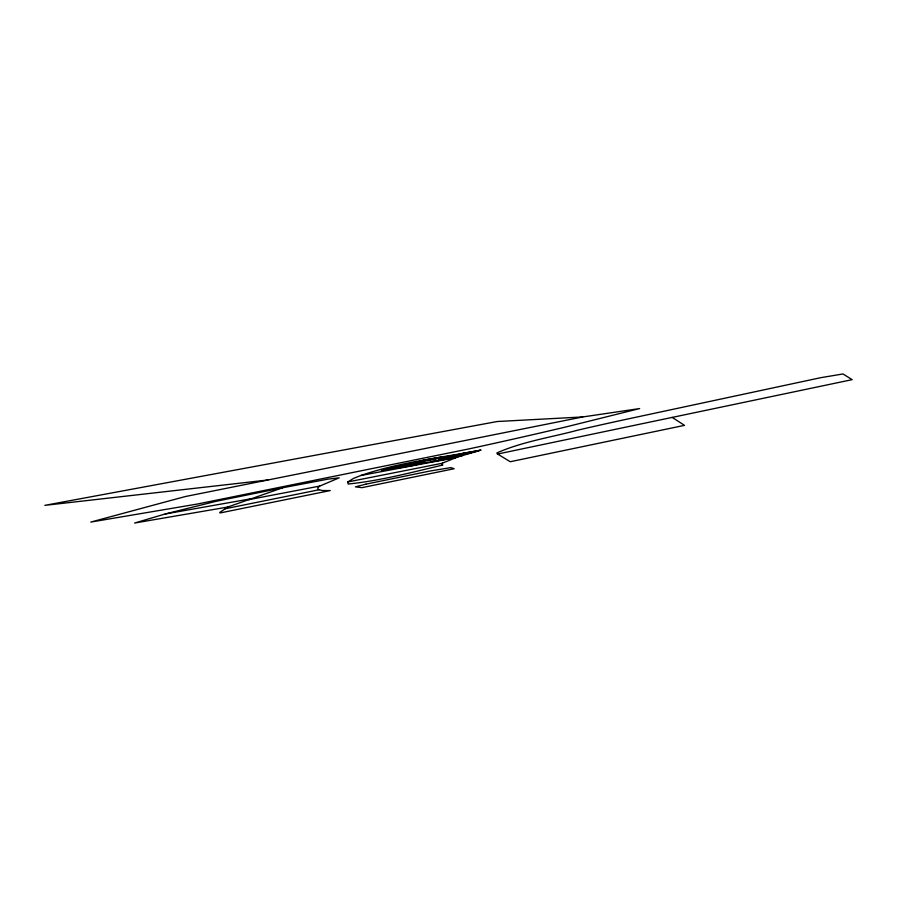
<?xml version="1.0" encoding="UTF-8"?>
<svg xmlns="http://www.w3.org/2000/svg" width="897" height="897" viewBox="0 0 897 897"><rect width="100%" height="100%" fill="white"/><g stroke="black" fill="none" stroke-linecap="round" stroke-linejoin="round"><path stroke-width="1.35" d="M347.756 481.947L348.148 484.01C379.924 480.848 411.656 472.394 442.871 465.016L441.694 464.13L442.782 462.964L456.281 457.571L360.863 475.488L353.743 478.314L347.756 481.947L442.569 463.2M319.691 486.096L317.841 487.733L317.93 488.955L319.22 489.74L322.561 490.558L330.253 490.569L220.012 512.972L219.776 512.422L227.692 507.052L282.611 487.777L327.831 479.166L339.234 477.832L319.691 486.096L248.66 499.685L251.564 498.676L165.205 513.981L134.595 523.041L227.692 507.052M360.863 475.488C399.58 462.157 440.73 457.75 480.803 450.159L454.779 457.862M404.244 466.53L406.487 465.846M423.081 460.823L413.495 462.841M432.107 461.619L457.93 456.932M452.267 455.598L448.668 456.663L466.754 453.49M440.797 459.948L445.226 458.625M454.207 455.956L463.368 453.22L480.803 450.159M165.205 513.981L216.356 501.244L282.611 487.777M391.238 467.539L426.21 460.172M497.6 454.039L852.15 379.655L843.001 373.959L820.688 377.693L630.311 418.451A160.473 7.142 -11.7 0 0 578.105 430.078C551.083 437.377 522.659 441.526 496.983 452.895L497.028 453.669L510.236 461.731L684.512 425.357L672.178 417.408M225.181 508.756L319.22 489.74M582.725 416.959L185.399 496.523L90.776 522.076L197.486 504.013L467.886 449.128A394.545 24.32 -11.3 0 0 565.301 427.095L639.651 408.561L582.725 416.959L497.162 421.523L44.85 505.347L267.979 479.985M383.535 469.893L420.009 463.614M419.919 461.417L437.68 458.3M458.771 454.6L476.139 451.539M471.519 452.907L447.233 457.178L438.297 459.847L462.415 455.598M391.72 467.393L381.348 470.566L449.946 458.468L470.387 452.413L424.886 460.396L391.72 467.393M406.79 465.397L398.246 467.987L415.692 464.904L424.359 462.303L406.79 465.397M424.382 460.06L415.502 462.751L433.195 459.645L442.21 456.932L424.382 460.06M365.965 484.145L355.391 486.858L361.962 487.654L454.174 468.727L450.787 467.606L429.573 471.093L365.965 484.145"/></g></svg>
